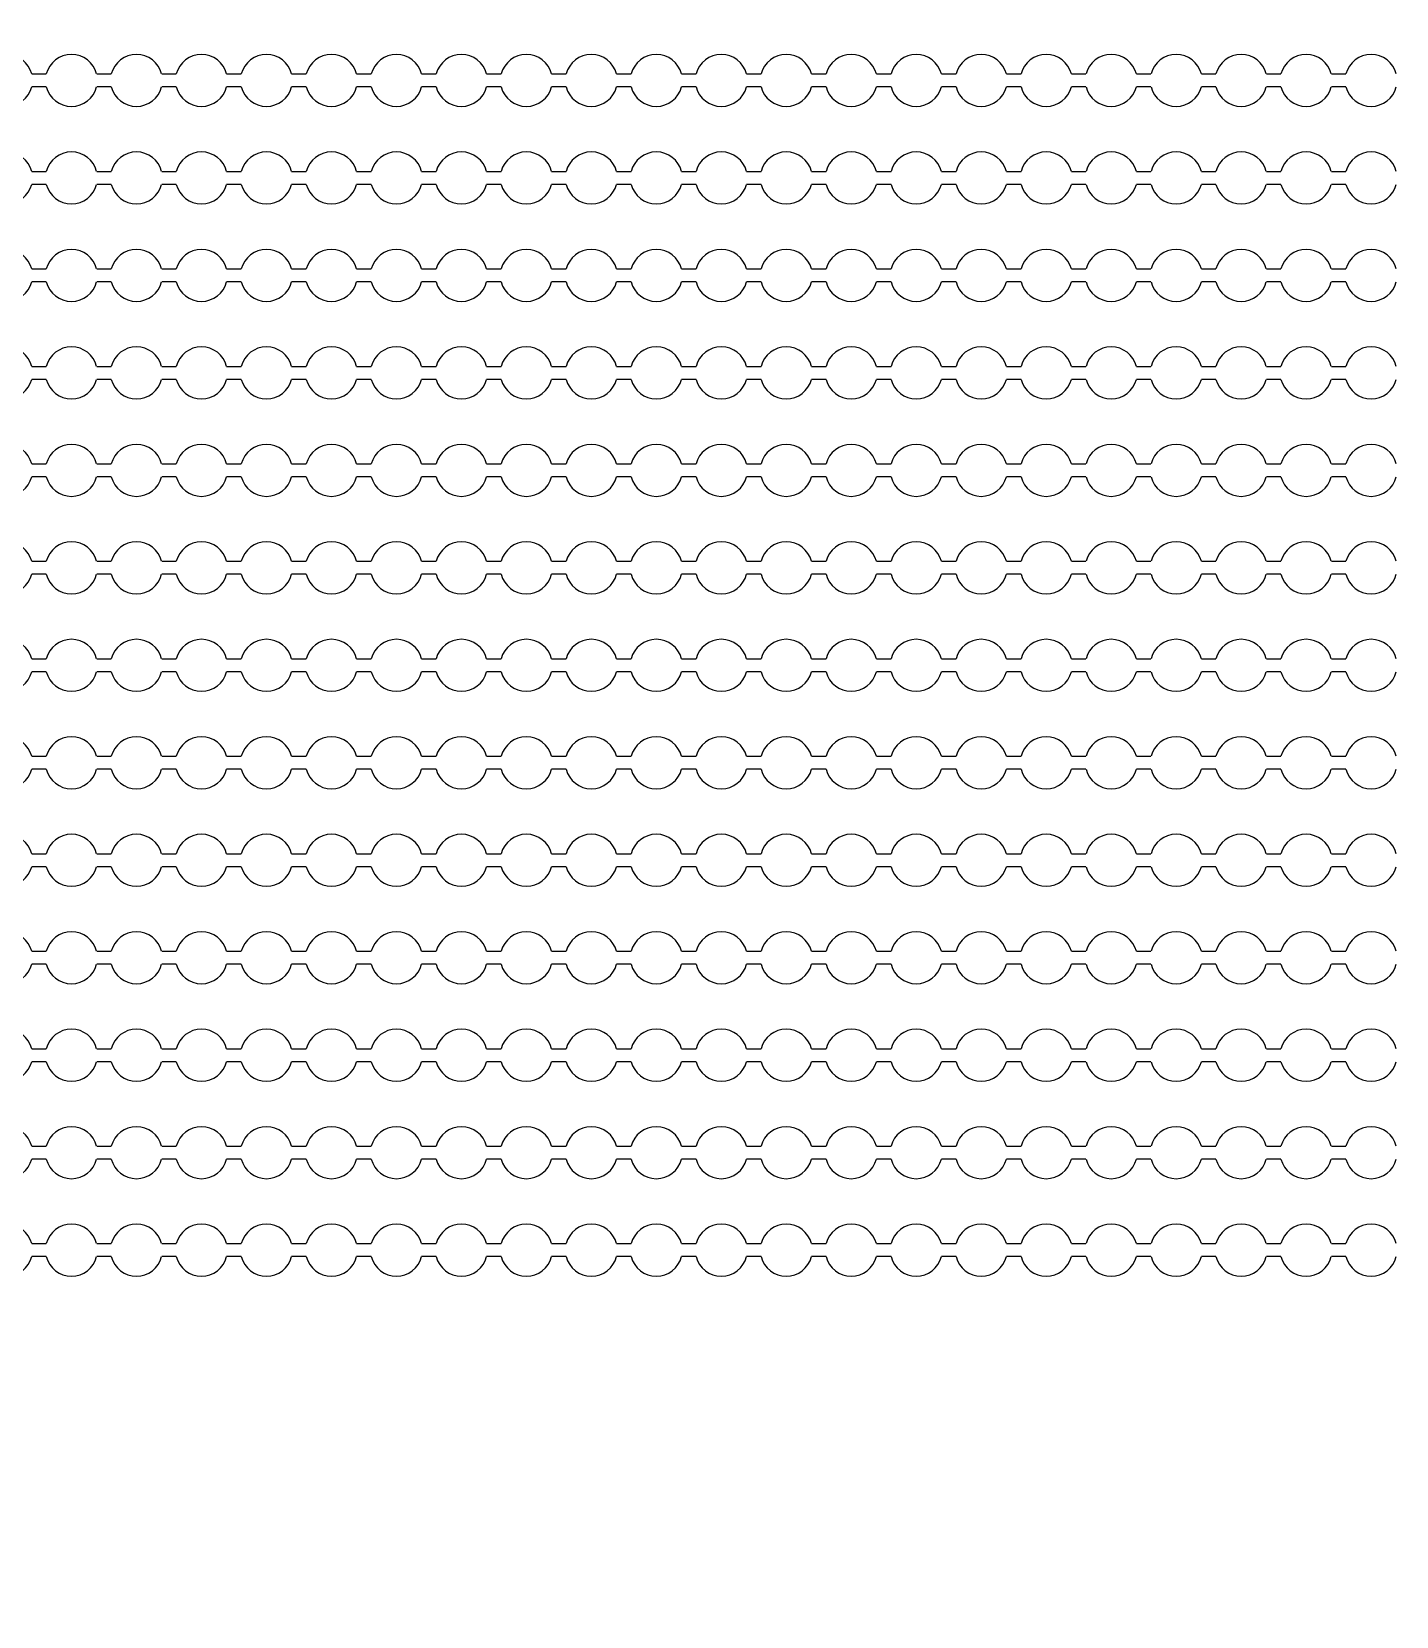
# Model space of a CAD drawing. Extents: x 4056 to 105656, y 4120 to 105720.
# Drawn here: x 60891 to 61941, y 69642 to 70862 of the extents above; entities that cross this region are included whole.
import ezdxf

# ---------------------------------------------------------------- set-up
doc = ezdxf.new("R2010")
doc.units = 13
doc.header["$MEASUREMENT"] = 0
doc.layers.add('Main Layer', color=7, linetype='Continuous', lineweight=0)

msp = doc.modelspace()

# ---------------------------------------------------------------- linework, layer by layer
for p, q in [((60890.9, 70829.2), (60902.1, 70829.2)), ((60940.9, 70829.2), (60952.1, 70829.2)), ((60990.9, 70829.2), (61002.1, 70829.2)), ((61040.9, 70829.2), (61052.1, 70829.2)), ((61090.9, 70829.2), (61102.1, 70829.2)), ((61140.9, 70829.2), (61152.1, 70829.2)), ((61190.9, 70829.2), (61202.1, 70829.2)), ((61240.9, 70829.2), (61252.1, 70829.2)), ((61290.9, 70829.2), (61302.1, 70829.2)), ((61340.9, 70829.2), (61352.1, 70829.2)), ((61390.9, 70829.2), (61402.1, 70829.2)), ((61440.9, 70829.2), (61452.1, 70829.2)), ((61490.9, 70829.2), (61502.1, 70829.2)), ((61540.9, 70829.2), (61552.1, 70829.2)), ((61590.9, 70829.2), (61602.1, 70829.2)), ((61640.9, 70829.2), (61652.1, 70829.2)), ((61690.9, 70829.2), (61702.1, 70829.2)), ((61740.9, 70829.2), (61752.1, 70829.2)), ((61790.9, 70829.2), (61802.1, 70829.2)), ((61840.9, 70829.2), (61852.1, 70829.2)), ((61890.9, 70829.2), (61902.1, 70829.2)), ((60902.1, 70819.2), (60890.9, 70819.2)), ((60952.1, 70819.2), (60940.9, 70819.2)), ((61002.1, 70819.2), (60990.9, 70819.2)), ((61052.1, 70819.2), (61040.9, 70819.2)), ((61102.1, 70819.2), (61090.9, 70819.2)), ((61152.1, 70819.2), (61140.9, 70819.2)), ((61202.1, 70819.2), (61190.9, 70819.2)), ((61252.1, 70819.2), (61240.9, 70819.2)), ((61302.1, 70819.2), (61290.9, 70819.2)), ((61352.1, 70819.2), (61340.9, 70819.2)), ((61402.1, 70819.2), (61390.9, 70819.2)), ((61452.1, 70819.2), (61440.9, 70819.2)), ((61502.1, 70819.2), (61490.9, 70819.2)), ((61552.1, 70819.2), (61540.9, 70819.2)), ((61602.1, 70819.2), (61590.9, 70819.2)), ((61652.1, 70819.2), (61640.9, 70819.2)), ((61702.1, 70819.2), (61690.9, 70819.2)), ((61752.1, 70819.2), (61740.9, 70819.2)), ((61802.1, 70819.2), (61790.9, 70819.2)), ((61852.1, 70819.2), (61840.9, 70819.2)), ((61902.1, 70819.2), (61890.9, 70819.2)), ((60890.9, 70754.2), (60902.1, 70754.2)), ((60940.9, 70754.2), (60952.1, 70754.2)), ((60990.9, 70754.2), (61002.1, 70754.2)), ((61040.9, 70754.2), (61052.1, 70754.2)), ((61090.9, 70754.2), (61102.1, 70754.2)), ((61140.9, 70754.2), (61152.1, 70754.2)), ((61190.9, 70754.2), (61202.1, 70754.2)), ((61240.9, 70754.2), (61252.1, 70754.2)), ((61290.9, 70754.2), (61302.1, 70754.2)), ((61340.9, 70754.2), (61352.1, 70754.2)), ((61390.9, 70754.2), (61402.1, 70754.2)), ((61440.9, 70754.2), (61452.1, 70754.2)), ((61490.9, 70754.2), (61502.1, 70754.2)), ((61540.9, 70754.2), (61552.1, 70754.2)), ((61590.9, 70754.2), (61602.1, 70754.2)), ((61640.9, 70754.2), (61652.1, 70754.2)), ((61690.9, 70754.2), (61702.1, 70754.2)), ((61740.9, 70754.2), (61752.1, 70754.2)), ((61790.9, 70754.2), (61802.1, 70754.2)), ((61840.9, 70754.2), (61852.1, 70754.2)), ((61890.9, 70754.2), (61902.1, 70754.2)), ((60902.1, 70744.2), (60890.9, 70744.2)), ((60952.1, 70744.2), (60940.9, 70744.2)), ((61002.1, 70744.2), (60990.9, 70744.2)), ((61052.1, 70744.2), (61040.9, 70744.2)), ((61102.1, 70744.2), (61090.9, 70744.2)), ((61152.1, 70744.2), (61140.9, 70744.2)), ((61202.1, 70744.2), (61190.9, 70744.2)), ((61252.1, 70744.2), (61240.9, 70744.2)), ((61302.1, 70744.2), (61290.9, 70744.2)), ((61352.1, 70744.2), (61340.9, 70744.2)), ((61402.1, 70744.2), (61390.9, 70744.2)), ((61452.1, 70744.2), (61440.9, 70744.2)), ((61502.1, 70744.2), (61490.9, 70744.2)), ((61552.1, 70744.2), (61540.9, 70744.2)), ((61602.1, 70744.2), (61590.9, 70744.2)), ((61652.1, 70744.2), (61640.9, 70744.2)), ((61702.1, 70744.2), (61690.9, 70744.2)), ((61752.1, 70744.2), (61740.9, 70744.2)), ((61802.1, 70744.2), (61790.9, 70744.2)), ((61852.1, 70744.2), (61840.9, 70744.2)), ((61902.1, 70744.2), (61890.9, 70744.2)), ((60890.9, 70679.2), (60902.1, 70679.2)), ((60940.9, 70679.2), (60952.1, 70679.2)), ((60990.9, 70679.2), (61002.1, 70679.2)), ((61040.9, 70679.2), (61052.1, 70679.2)), ((61090.9, 70679.2), (61102.1, 70679.2)), ((61140.9, 70679.2), (61152.1, 70679.2)), ((61190.9, 70679.2), (61202.1, 70679.2)), ((61240.9, 70679.2), (61252.1, 70679.2)), ((61290.9, 70679.2), (61302.1, 70679.2)), ((61340.9, 70679.2), (61352.1, 70679.2)), ((61390.9, 70679.2), (61402.1, 70679.2)), ((61440.9, 70679.2), (61452.1, 70679.2)), ((61490.9, 70679.2), (61502.1, 70679.2)), ((61540.9, 70679.2), (61552.1, 70679.2)), ((61590.9, 70679.2), (61602.1, 70679.2)), ((61640.9, 70679.2), (61652.1, 70679.2)), ((61690.9, 70679.2), (61702.1, 70679.2)), ((61740.9, 70679.2), (61752.1, 70679.2)), ((61790.9, 70679.2), (61802.1, 70679.2)), ((61840.9, 70679.2), (61852.1, 70679.2)), ((61890.9, 70679.2), (61902.1, 70679.2)), ((60902.1, 70669.2), (60890.9, 70669.2)), ((60952.1, 70669.2), (60940.9, 70669.2)), ((61002.1, 70669.2), (60990.9, 70669.2)), ((61052.1, 70669.2), (61040.9, 70669.2)), ((61102.1, 70669.2), (61090.9, 70669.2)), ((61152.1, 70669.2), (61140.9, 70669.2)), ((61202.1, 70669.2), (61190.9, 70669.2)), ((61252.1, 70669.2), (61240.9, 70669.2)), ((61302.1, 70669.2), (61290.9, 70669.2)), ((61352.1, 70669.2), (61340.9, 70669.2)), ((61402.1, 70669.2), (61390.9, 70669.2)), ((61452.1, 70669.2), (61440.9, 70669.2)), ((61502.1, 70669.2), (61490.9, 70669.2)), ((61552.1, 70669.2), (61540.9, 70669.2)), ((61602.1, 70669.2), (61590.9, 70669.2)), ((61652.1, 70669.2), (61640.9, 70669.2)), ((61702.1, 70669.2), (61690.9, 70669.2)), ((61752.1, 70669.2), (61740.9, 70669.2)), ((61802.1, 70669.2), (61790.9, 70669.2)), ((61852.1, 70669.2), (61840.9, 70669.2)), ((61902.1, 70669.2), (61890.9, 70669.2)), ((60890.9, 70604.2), (60902.1, 70604.2)), ((60902.1, 70594.2), (60890.9, 70594.2)), ((60940.9, 70604.2), (60952.1, 70604.2)), ((60952.1, 70594.2), (60940.9, 70594.2)), ((60990.9, 70604.2), (61002.1, 70604.2)), ((61002.1, 70594.2), (60990.9, 70594.2)), ((61040.9, 70604.2), (61052.1, 70604.2)), ((61052.1, 70594.2), (61040.9, 70594.2)), ((61090.9, 70604.2), (61102.1, 70604.2)), ((61102.1, 70594.2), (61090.9, 70594.2)), ((61140.9, 70604.2), (61152.1, 70604.2)), ((61152.1, 70594.2), (61140.9, 70594.2)), ((61190.9, 70604.2), (61202.1, 70604.2)), ((61202.1, 70594.2), (61190.9, 70594.2)), ((61240.9, 70604.2), (61252.1, 70604.2)), ((61252.1, 70594.2), (61240.9, 70594.2)), ((61290.9, 70604.2), (61302.1, 70604.2)), ((61302.1, 70594.2), (61290.9, 70594.2)), ((61340.9, 70604.2), (61352.1, 70604.2)), ((61352.1, 70594.2), (61340.9, 70594.2)), ((61390.9, 70604.2), (61402.1, 70604.2)), ((61402.1, 70594.2), (61390.9, 70594.2)), ((61440.9, 70604.2), (61452.1, 70604.2)), ((61452.1, 70594.2), (61440.9, 70594.2)), ((61490.9, 70604.2), (61502.1, 70604.2)), ((61502.1, 70594.2), (61490.9, 70594.2)), ((61540.9, 70604.2), (61552.1, 70604.2)), ((61552.1, 70594.2), (61540.9, 70594.2)), ((61590.9, 70604.2), (61602.1, 70604.2)), ((61602.1, 70594.2), (61590.9, 70594.2)), ((61640.9, 70604.2), (61652.1, 70604.2)), ((61652.1, 70594.2), (61640.9, 70594.2)), ((61690.9, 70604.2), (61702.1, 70604.2)), ((61702.1, 70594.2), (61690.9, 70594.2)), ((61740.9, 70604.2), (61752.1, 70604.2)), ((61752.1, 70594.2), (61740.9, 70594.2)), ((61790.9, 70604.2), (61802.1, 70604.2)), ((61802.1, 70594.2), (61790.9, 70594.2)), ((61840.9, 70604.2), (61852.1, 70604.2)), ((61852.1, 70594.2), (61840.9, 70594.2)), ((61890.9, 70604.2), (61902.1, 70604.2)), ((61902.1, 70594.2), (61890.9, 70594.2)), ((60890.9, 70529.2), (60902.1, 70529.2)), ((60940.9, 70529.2), (60952.1, 70529.2)), ((60990.9, 70529.2), (61002.1, 70529.2)), ((61040.9, 70529.2), (61052.1, 70529.2)), ((61090.9, 70529.2), (61102.1, 70529.2)), ((61140.9, 70529.2), (61152.1, 70529.2)), ((61190.9, 70529.2), (61202.1, 70529.2)), ((61240.9, 70529.2), (61252.1, 70529.2)), ((61290.9, 70529.2), (61302.1, 70529.2)), ((61340.9, 70529.2), (61352.1, 70529.2)), ((61390.9, 70529.2), (61402.1, 70529.2)), ((61440.9, 70529.2), (61452.1, 70529.2)), ((61490.9, 70529.2), (61502.1, 70529.2)), ((61540.9, 70529.2), (61552.1, 70529.2)), ((61590.9, 70529.2), (61602.1, 70529.2)), ((61640.9, 70529.2), (61652.1, 70529.2)), ((61690.9, 70529.2), (61702.1, 70529.2)), ((61740.9, 70529.2), (61752.1, 70529.2)), ((61790.9, 70529.2), (61802.1, 70529.2)), ((61840.9, 70529.2), (61852.1, 70529.2)), ((61890.9, 70529.2), (61902.1, 70529.2)), ((60902.1, 70519.2), (60890.9, 70519.2)), ((60952.1, 70519.2), (60940.9, 70519.2)), ((61002.1, 70519.2), (60990.9, 70519.2)), ((61052.1, 70519.2), (61040.9, 70519.2)), ((61102.1, 70519.2), (61090.9, 70519.2)), ((61152.1, 70519.2), (61140.9, 70519.2)), ((61202.1, 70519.2), (61190.9, 70519.2)), ((61252.1, 70519.2), (61240.9, 70519.2)), ((61302.1, 70519.2), (61290.9, 70519.2)), ((61352.1, 70519.2), (61340.9, 70519.2)), ((61402.1, 70519.2), (61390.9, 70519.2)), ((61452.1, 70519.2), (61440.9, 70519.2)), ((61502.1, 70519.2), (61490.9, 70519.2)), ((61552.1, 70519.2), (61540.9, 70519.2)), ((61602.1, 70519.2), (61590.9, 70519.2)), ((61652.1, 70519.2), (61640.9, 70519.2)), ((61702.1, 70519.2), (61690.9, 70519.2)), ((61752.1, 70519.2), (61740.9, 70519.2)), ((61802.1, 70519.2), (61790.9, 70519.2)), ((61852.1, 70519.2), (61840.9, 70519.2)), ((61902.1, 70519.2), (61890.9, 70519.2)), ((60890.9, 70454.2), (60902.1, 70454.2)), ((60940.9, 70454.2), (60952.1, 70454.2)), ((60990.9, 70454.2), (61002.1, 70454.2)), ((61040.9, 70454.2), (61052.1, 70454.2)), ((61090.9, 70454.2), (61102.1, 70454.2)), ((61140.9, 70454.2), (61152.1, 70454.2)), ((61190.9, 70454.2), (61202.1, 70454.2)), ((61240.9, 70454.2), (61252.1, 70454.2)), ((61290.9, 70454.2), (61302.1, 70454.2)), ((61340.9, 70454.2), (61352.1, 70454.2)), ((61390.9, 70454.2), (61402.1, 70454.2)), ((61440.9, 70454.2), (61452.1, 70454.2)), ((61490.9, 70454.2), (61502.1, 70454.2)), ((61540.9, 70454.2), (61552.1, 70454.2)), ((61590.9, 70454.2), (61602.1, 70454.2)), ((61640.9, 70454.2), (61652.1, 70454.2)), ((61690.9, 70454.2), (61702.1, 70454.2)), ((61740.9, 70454.2), (61752.1, 70454.2)), ((61790.9, 70454.2), (61802.1, 70454.2)), ((61840.9, 70454.2), (61852.1, 70454.2)), ((61890.9, 70454.2), (61902.1, 70454.2)), ((60902.1, 70444.2), (60890.9, 70444.2)), ((60952.1, 70444.2), (60940.9, 70444.2)), ((61002.1, 70444.2), (60990.9, 70444.2)), ((61052.1, 70444.2), (61040.9, 70444.2)), ((61102.1, 70444.2), (61090.9, 70444.2)), ((61152.1, 70444.2), (61140.9, 70444.2)), ((61202.1, 70444.2), (61190.9, 70444.2)), ((61252.1, 70444.2), (61240.9, 70444.2)), ((61302.1, 70444.2), (61290.9, 70444.2)), ((61352.1, 70444.2), (61340.9, 70444.2)), ((61402.1, 70444.2), (61390.9, 70444.2)), ((61452.1, 70444.2), (61440.9, 70444.2)), ((61502.1, 70444.2), (61490.9, 70444.2)), ((61552.1, 70444.2), (61540.9, 70444.2)), ((61602.1, 70444.2), (61590.9, 70444.2)), ((61652.1, 70444.2), (61640.9, 70444.2)), ((61702.1, 70444.2), (61690.9, 70444.2)), ((61752.1, 70444.2), (61740.9, 70444.2)), ((61802.1, 70444.2), (61790.9, 70444.2)), ((61852.1, 70444.2), (61840.9, 70444.2)), ((61902.1, 70444.2), (61890.9, 70444.2)), ((60890.9, 70379.2), (60902.1, 70379.2)), ((60940.9, 70379.2), (60952.1, 70379.2)), ((60990.9, 70379.2), (61002.1, 70379.2)), ((61040.9, 70379.2), (61052.1, 70379.2)), ((61090.9, 70379.2), (61102.1, 70379.2)), ((61140.9, 70379.2), (61152.1, 70379.2)), ((61190.9, 70379.2), (61202.1, 70379.2)), ((61240.9, 70379.2), (61252.1, 70379.2)), ((61290.9, 70379.2), (61302.1, 70379.2)), ((61340.9, 70379.2), (61352.1, 70379.2)), ((61390.9, 70379.2), (61402.1, 70379.2)), ((61440.9, 70379.2), (61452.1, 70379.2)), ((61490.9, 70379.2), (61502.1, 70379.2)), ((61540.9, 70379.2), (61552.1, 70379.2)), ((61590.9, 70379.2), (61602.1, 70379.2)), ((61640.9, 70379.2), (61652.1, 70379.2)), ((61690.9, 70379.2), (61702.1, 70379.2)), ((61740.9, 70379.2), (61752.1, 70379.2)), ((61790.9, 70379.2), (61802.1, 70379.2)), ((61840.9, 70379.2), (61852.1, 70379.2)), ((61890.9, 70379.2), (61902.1, 70379.2)), ((60902.1, 70369.2), (60890.9, 70369.2)), ((60952.1, 70369.2), (60940.9, 70369.2)), ((61002.1, 70369.2), (60990.9, 70369.2)), ((61052.1, 70369.2), (61040.9, 70369.2)), ((61102.1, 70369.2), (61090.9, 70369.2)), ((61152.1, 70369.2), (61140.9, 70369.2)), ((61202.1, 70369.2), (61190.9, 70369.2)), ((61252.1, 70369.2), (61240.9, 70369.2)), ((61302.1, 70369.2), (61290.9, 70369.2)), ((61352.1, 70369.2), (61340.9, 70369.2)), ((61402.1, 70369.2), (61390.9, 70369.2)), ((61452.1, 70369.2), (61440.9, 70369.2)), ((61502.1, 70369.2), (61490.9, 70369.2)), ((61552.1, 70369.2), (61540.9, 70369.2)), ((61602.1, 70369.2), (61590.9, 70369.2)), ((61652.1, 70369.2), (61640.9, 70369.2)), ((61702.1, 70369.2), (61690.9, 70369.2)), ((61752.1, 70369.2), (61740.9, 70369.2)), ((61802.1, 70369.2), (61790.9, 70369.2)), ((61852.1, 70369.2), (61840.9, 70369.2)), ((61902.1, 70369.2), (61890.9, 70369.2)), ((60890.9, 70304.2), (60902.1, 70304.2)), ((60940.9, 70304.2), (60952.1, 70304.2)), ((60990.9, 70304.2), (61002.1, 70304.2)), ((61040.9, 70304.2), (61052.1, 70304.2)), ((61090.9, 70304.2), (61102.1, 70304.2)), ((61140.9, 70304.2), (61152.1, 70304.2)), ((61190.9, 70304.2), (61202.1, 70304.2)), ((61240.9, 70304.2), (61252.1, 70304.2)), ((61290.9, 70304.2), (61302.1, 70304.2)), ((61340.9, 70304.2), (61352.1, 70304.2)), ((61390.9, 70304.2), (61402.1, 70304.2)), ((61440.9, 70304.2), (61452.1, 70304.2)), ((61490.9, 70304.2), (61502.1, 70304.2)), ((61540.9, 70304.2), (61552.1, 70304.2)), ((61590.9, 70304.2), (61602.1, 70304.2)), ((61640.9, 70304.2), (61652.1, 70304.2)), ((61690.9, 70304.2), (61702.1, 70304.2)), ((61740.9, 70304.2), (61752.1, 70304.2)), ((61790.9, 70304.2), (61802.1, 70304.2)), ((61840.9, 70304.2), (61852.1, 70304.2)), ((61890.9, 70304.2), (61902.1, 70304.2)), ((60902.1, 70294.2), (60890.9, 70294.2)), ((60952.1, 70294.2), (60940.9, 70294.2)), ((61002.1, 70294.2), (60990.9, 70294.2)), ((61052.1, 70294.2), (61040.9, 70294.2)), ((61102.1, 70294.2), (61090.9, 70294.2)), ((61152.1, 70294.2), (61140.9, 70294.2)), ((61202.1, 70294.2), (61190.9, 70294.2)), ((61252.1, 70294.2), (61240.9, 70294.2)), ((61302.1, 70294.2), (61290.9, 70294.2)), ((61352.1, 70294.2), (61340.9, 70294.2)), ((61402.1, 70294.2), (61390.9, 70294.2)), ((61452.1, 70294.2), (61440.9, 70294.2)), ((61502.1, 70294.2), (61490.9, 70294.2)), ((61552.1, 70294.2), (61540.9, 70294.2)), ((61602.1, 70294.2), (61590.9, 70294.2)), ((61652.1, 70294.2), (61640.9, 70294.2)), ((61702.1, 70294.2), (61690.9, 70294.2)), ((61752.1, 70294.2), (61740.9, 70294.2)), ((61802.1, 70294.2), (61790.9, 70294.2)), ((61852.1, 70294.2), (61840.9, 70294.2)), ((61902.1, 70294.2), (61890.9, 70294.2)), ((60890.9, 70229.2), (60902.1, 70229.2)), ((60940.9, 70229.2), (60952.1, 70229.2)), ((60990.9, 70229.2), (61002.1, 70229.2)), ((61040.9, 70229.2), (61052.1, 70229.2)), ((61090.9, 70229.2), (61102.1, 70229.2)), ((61140.9, 70229.2), (61152.1, 70229.2)), ((61190.9, 70229.2), (61202.1, 70229.2)), ((61240.9, 70229.2), (61252.1, 70229.2)), ((61290.9, 70229.2), (61302.1, 70229.2)), ((61340.9, 70229.2), (61352.1, 70229.2)), ((61390.9, 70229.2), (61402.1, 70229.2)), ((61440.9, 70229.2), (61452.1, 70229.2)), ((61490.9, 70229.2), (61502.1, 70229.2)), ((61540.9, 70229.2), (61552.1, 70229.2)), ((61590.9, 70229.2), (61602.1, 70229.2)), ((61640.9, 70229.2), (61652.1, 70229.2)), ((61690.9, 70229.2), (61702.1, 70229.2)), ((61740.9, 70229.2), (61752.1, 70229.2)), ((61790.9, 70229.2), (61802.1, 70229.2)), ((61840.9, 70229.2), (61852.1, 70229.2)), ((61890.9, 70229.2), (61902.1, 70229.2)), ((60902.1, 70219.2), (60890.9, 70219.2)), ((60952.1, 70219.2), (60940.9, 70219.2)), ((61002.1, 70219.2), (60990.9, 70219.2)), ((61052.1, 70219.2), (61040.9, 70219.2)), ((61102.1, 70219.2), (61090.9, 70219.2)), ((61152.1, 70219.2), (61140.9, 70219.2)), ((61202.1, 70219.2), (61190.9, 70219.2)), ((61252.1, 70219.2), (61240.9, 70219.2)), ((61302.1, 70219.2), (61290.9, 70219.2)), ((61352.1, 70219.2), (61340.9, 70219.2)), ((61402.1, 70219.2), (61390.9, 70219.2)), ((61452.1, 70219.2), (61440.9, 70219.2)), ((61502.1, 70219.2), (61490.9, 70219.2)), ((61552.1, 70219.2), (61540.9, 70219.2)), ((61602.1, 70219.2), (61590.9, 70219.2)), ((61652.1, 70219.2), (61640.9, 70219.2)), ((61702.1, 70219.2), (61690.9, 70219.2)), ((61752.1, 70219.2), (61740.9, 70219.2)), ((61802.1, 70219.2), (61790.9, 70219.2)), ((61852.1, 70219.2), (61840.9, 70219.2)), ((61902.1, 70219.2), (61890.9, 70219.2)), ((60890.9, 70154.2), (60902.1, 70154.2)), ((60902.1, 70144.2), (60890.9, 70144.2)), ((60940.9, 70154.2), (60952.1, 70154.2)), ((60952.1, 70144.2), (60940.9, 70144.2)), ((60990.9, 70154.2), (61002.1, 70154.2)), ((61002.1, 70144.2), (60990.9, 70144.2)), ((61040.9, 70154.2), (61052.1, 70154.2)), ((61052.1, 70144.2), (61040.9, 70144.2)), ((61090.9, 70154.2), (61102.1, 70154.2)), ((61102.1, 70144.2), (61090.9, 70144.2)), ((61140.9, 70154.2), (61152.1, 70154.2)), ((61152.1, 70144.2), (61140.9, 70144.2)), ((61190.9, 70154.2), (61202.1, 70154.2)), ((61202.1, 70144.2), (61190.9, 70144.2)), ((61240.9, 70154.2), (61252.1, 70154.2)), ((61252.1, 70144.2), (61240.9, 70144.2)), ((61290.9, 70154.2), (61302.1, 70154.2)), ((61302.1, 70144.2), (61290.9, 70144.2)), ((61340.9, 70154.2), (61352.1, 70154.2)), ((61352.1, 70144.2), (61340.9, 70144.2)), ((61390.9, 70154.2), (61402.1, 70154.2)), ((61402.1, 70144.2), (61390.9, 70144.2)), ((61440.9, 70154.2), (61452.1, 70154.2)), ((61452.1, 70144.2), (61440.9, 70144.2)), ((61490.9, 70154.2), (61502.1, 70154.2)), ((61502.1, 70144.2), (61490.9, 70144.2)), ((61540.9, 70154.2), (61552.1, 70154.2)), ((61552.1, 70144.2), (61540.9, 70144.2)), ((61590.9, 70154.2), (61602.1, 70154.2)), ((61602.1, 70144.2), (61590.9, 70144.2)), ((61640.9, 70154.2), (61652.1, 70154.2)), ((61652.1, 70144.2), (61640.9, 70144.2)), ((61690.9, 70154.2), (61702.1, 70154.2)), ((61702.1, 70144.2), (61690.9, 70144.2)), ((61740.9, 70154.2), (61752.1, 70154.2)), ((61752.1, 70144.2), (61740.9, 70144.2)), ((61790.9, 70154.2), (61802.1, 70154.2)), ((61802.1, 70144.2), (61790.9, 70144.2)), ((61840.9, 70154.2), (61852.1, 70154.2)), ((61852.1, 70144.2), (61840.9, 70144.2)), ((61890.9, 70154.2), (61902.1, 70154.2)), ((61902.1, 70144.2), (61890.9, 70144.2)), ((60890.9, 70079.2), (60902.1, 70079.2)), ((60902.1, 70069.2), (60890.9, 70069.2)), ((60940.9, 70079.2), (60952.1, 70079.2)), ((60952.1, 70069.2), (60940.9, 70069.2)), ((60990.9, 70079.2), (61002.1, 70079.2)), ((61002.1, 70069.2), (60990.9, 70069.2)), ((61040.9, 70079.2), (61052.1, 70079.2)), ((61052.1, 70069.2), (61040.9, 70069.2)), ((61090.9, 70079.2), (61102.1, 70079.2)), ((61102.1, 70069.2), (61090.9, 70069.2)), ((61140.9, 70079.2), (61152.1, 70079.2)), ((61152.1, 70069.2), (61140.9, 70069.2)), ((61190.9, 70079.2), (61202.1, 70079.2)), ((61202.1, 70069.2), (61190.9, 70069.2)), ((61240.9, 70079.2), (61252.1, 70079.2)), ((61252.1, 70069.2), (61240.9, 70069.2)), ((61290.9, 70079.2), (61302.1, 70079.2)), ((61302.1, 70069.2), (61290.9, 70069.2)), ((61340.9, 70079.2), (61352.1, 70079.2)), ((61352.1, 70069.2), (61340.9, 70069.2)), ((61390.9, 70079.2), (61402.1, 70079.2)), ((61402.1, 70069.2), (61390.9, 70069.2)), ((61440.9, 70079.2), (61452.1, 70079.2)), ((61452.1, 70069.2), (61440.9, 70069.2)), ((61490.9, 70079.2), (61502.1, 70079.2)), ((61502.1, 70069.2), (61490.9, 70069.2)), ((61540.9, 70079.2), (61552.1, 70079.2)), ((61552.1, 70069.2), (61540.9, 70069.2)), ((61590.9, 70079.2), (61602.1, 70079.2)), ((61602.1, 70069.2), (61590.9, 70069.2)), ((61640.9, 70079.2), (61652.1, 70079.2)), ((61652.1, 70069.2), (61640.9, 70069.2)), ((61690.9, 70079.2), (61702.1, 70079.2)), ((61702.1, 70069.2), (61690.9, 70069.2)), ((61740.9, 70079.2), (61752.1, 70079.2)), ((61752.1, 70069.2), (61740.9, 70069.2)), ((61790.9, 70079.2), (61802.1, 70079.2)), ((61802.1, 70069.2), (61790.9, 70069.2)), ((61840.9, 70079.2), (61852.1, 70079.2)), ((61852.1, 70069.2), (61840.9, 70069.2)), ((61890.9, 70079.2), (61902.1, 70079.2)), ((61902.1, 70069.2), (61890.9, 70069.2)), ((60890.9, 70004.2), (60902.1, 70004.2)), ((60940.9, 70004.2), (60952.1, 70004.2)), ((60990.9, 70004.2), (61002.1, 70004.2)), ((61040.9, 70004.2), (61052.1, 70004.2)), ((61090.9, 70004.2), (61102.1, 70004.2)), ((61140.9, 70004.2), (61152.1, 70004.2)), ((61190.9, 70004.2), (61202.1, 70004.2)), ((61240.9, 70004.2), (61252.1, 70004.2)), ((61290.9, 70004.2), (61302.1, 70004.2)), ((61340.9, 70004.2), (61352.1, 70004.2)), ((61390.9, 70004.2), (61402.1, 70004.2)), ((61440.9, 70004.2), (61452.1, 70004.2)), ((61490.9, 70004.2), (61502.1, 70004.2)), ((61540.9, 70004.2), (61552.1, 70004.2)), ((61590.9, 70004.2), (61602.1, 70004.2)), ((61640.9, 70004.2), (61652.1, 70004.2)), ((61690.9, 70004.2), (61702.1, 70004.2)), ((61740.9, 70004.2), (61752.1, 70004.2)), ((61790.9, 70004.2), (61802.1, 70004.2)), ((61840.9, 70004.2), (61852.1, 70004.2)), ((61890.9, 70004.2), (61902.1, 70004.2)), ((60902.1, 69994.2), (60890.9, 69994.2)), ((60952.1, 69994.2), (60940.9, 69994.2)), ((61002.1, 69994.2), (60990.9, 69994.2)), ((61052.1, 69994.2), (61040.9, 69994.2)), ((61102.1, 69994.2), (61090.9, 69994.2)), ((61152.1, 69994.2), (61140.9, 69994.2)), ((61202.1, 69994.2), (61190.9, 69994.2)), ((61252.1, 69994.2), (61240.9, 69994.2)), ((61302.1, 69994.2), (61290.9, 69994.2)), ((61352.1, 69994.2), (61340.9, 69994.2)), ((61402.1, 69994.2), (61390.9, 69994.2)), ((61452.1, 69994.2), (61440.9, 69994.2)), ((61502.1, 69994.2), (61490.9, 69994.2)), ((61552.1, 69994.2), (61540.9, 69994.2)), ((61602.1, 69994.2), (61590.9, 69994.2)), ((61652.1, 69994.2), (61640.9, 69994.2)), ((61702.1, 69994.2), (61690.9, 69994.2)), ((61752.1, 69994.2), (61740.9, 69994.2)), ((61802.1, 69994.2), (61790.9, 69994.2)), ((61852.1, 69994.2), (61840.9, 69994.2)), ((61902.1, 69994.2), (61890.9, 69994.2)), ((60890.9, 69929.2), (60902.1, 69929.2)), ((60940.9, 69929.2), (60952.1, 69929.2)), ((60990.9, 69929.2), (61002.1, 69929.2)), ((61040.9, 69929.2), (61052.1, 69929.2)), ((61090.9, 69929.2), (61102.1, 69929.2)), ((61140.9, 69929.2), (61152.1, 69929.2)), ((61190.9, 69929.2), (61202.1, 69929.2)), ((61240.9, 69929.2), (61252.1, 69929.2)), ((61290.9, 69929.2), (61302.1, 69929.2)), ((61340.9, 69929.2), (61352.1, 69929.2)), ((61390.9, 69929.2), (61402.1, 69929.2)), ((61440.9, 69929.2), (61452.1, 69929.2)), ((61490.9, 69929.2), (61502.1, 69929.2)), ((61540.9, 69929.2), (61552.1, 69929.2)), ((61590.9, 69929.2), (61602.1, 69929.2)), ((61640.9, 69929.2), (61652.1, 69929.2)), ((61690.9, 69929.2), (61702.1, 69929.2)), ((61740.9, 69929.2), (61752.1, 69929.2)), ((61790.9, 69929.2), (61802.1, 69929.2)), ((61840.9, 69929.2), (61852.1, 69929.2)), ((61890.9, 69929.2), (61902.1, 69929.2)), ((60902.1, 69919.2), (60890.9, 69919.2)), ((60952.1, 69919.2), (60940.9, 69919.2)), ((61002.1, 69919.2), (60990.9, 69919.2)), ((61052.1, 69919.2), (61040.9, 69919.2)), ((61102.1, 69919.2), (61090.9, 69919.2)), ((61152.1, 69919.2), (61140.9, 69919.2)), ((61202.1, 69919.2), (61190.9, 69919.2)), ((61252.1, 69919.2), (61240.9, 69919.2)), ((61302.1, 69919.2), (61290.9, 69919.2)), ((61352.1, 69919.2), (61340.9, 69919.2)), ((61402.1, 69919.2), (61390.9, 69919.2)), ((61452.1, 69919.2), (61440.9, 69919.2)), ((61502.1, 69919.2), (61490.9, 69919.2)), ((61552.1, 69919.2), (61540.9, 69919.2)), ((61602.1, 69919.2), (61590.9, 69919.2)), ((61652.1, 69919.2), (61640.9, 69919.2)), ((61702.1, 69919.2), (61690.9, 69919.2)), ((61752.1, 69919.2), (61740.9, 69919.2)), ((61802.1, 69919.2), (61790.9, 69919.2)), ((61852.1, 69919.2), (61840.9, 69919.2)), ((61902.1, 69919.2), (61890.9, 69919.2))]:
    msp.add_line(p, q)
at = {"lineweight": 0}
msp.add_circle((61011.6, 73976.1), 11000, dxfattribs=at)
for centre, start, end in [((60871.5, 70824.2), 14.4775, 165.5225), ((60921.5, 70824.2), 14.4775, 165.5225), ((60971.5, 70824.2), 14.4775, 165.5225), ((61021.5, 70824.2), 14.4775, 165.5225), ((61071.5, 70824.2), 14.4775, 165.5225), ((61121.5, 70824.2), 14.4775, 165.5225), ((61171.5, 70824.2), 14.4775, 165.5225), ((61221.5, 70824.2), 14.4775, 165.5225), ((61271.5, 70824.2), 14.4775, 165.5225), ((61321.5, 70824.2), 14.4775, 165.5225), ((61371.5, 70824.2), 14.4775, 165.5225), ((61421.5, 70824.2), 14.4775, 165.5225), ((61471.5, 70824.2), 14.4775, 165.5225), ((61521.5, 70824.2), 14.4775, 165.5225), ((61571.5, 70824.2), 14.4775, 165.5225), ((61621.5, 70824.2), 14.4775, 165.5225), ((61671.5, 70824.2), 14.4775, 165.5225), ((61721.5, 70824.2), 14.4775, 165.5225), ((61771.5, 70824.2), 14.4775, 165.5225), ((61821.5, 70824.2), 14.4775, 165.5225), ((61871.5, 70824.2), 14.4775, 165.5225), ((61921.5, 70824.2), 14.4775, 165.5225), ((60871.5, 70824.2), 194.4775, 345.5225), ((60921.5, 70824.2), 194.4775, 345.5225), ((60971.5, 70824.2), 194.4775, 345.5225), ((61021.5, 70824.2), 194.4775, 345.5225), ((61071.5, 70824.2), 194.4775, 345.5225), ((61121.5, 70824.2), 194.4775, 345.5225), ((61171.5, 70824.2), 194.4775, 345.5225), ((61221.5, 70824.2), 194.4775, 345.5225), ((61271.5, 70824.2), 194.4775, 345.5225), ((61321.5, 70824.2), 194.4775, 345.5225), ((61371.5, 70824.2), 194.4775, 345.5225), ((61421.5, 70824.2), 194.4775, 345.5225), ((61471.5, 70824.2), 194.4775, 345.5225), ((61521.5, 70824.2), 194.4775, 345.5225), ((61571.5, 70824.2), 194.4775, 345.5225), ((61621.5, 70824.2), 194.4775, 345.5225), ((61671.5, 70824.2), 194.4775, 345.5225), ((61721.5, 70824.2), 194.4775, 345.5225), ((61771.5, 70824.2), 194.4775, 345.5225), ((61821.5, 70824.2), 194.4775, 345.5225), ((61871.5, 70824.2), 194.4775, 345.5225), ((61921.5, 70824.2), 194.4775, 345.5225), ((60871.5, 70749.2), 14.4775, 165.5225), ((60921.5, 70749.2), 14.4775, 165.5225), ((60971.5, 70749.2), 14.4775, 165.5225), ((61021.5, 70749.2), 14.4775, 165.5225), ((61071.5, 70749.2), 14.4775, 165.5225), ((61121.5, 70749.2), 14.4775, 165.5225), ((61171.5, 70749.2), 14.4775, 165.5225), ((61221.5, 70749.2), 14.4775, 165.5225), ((61271.5, 70749.2), 14.4775, 165.5225), ((61321.5, 70749.2), 14.4775, 165.5225), ((61371.5, 70749.2), 14.4775, 165.5225), ((61421.5, 70749.2), 14.4775, 165.5225), ((61471.5, 70749.2), 14.4775, 165.5225), ((61521.5, 70749.2), 14.4775, 165.5225), ((61571.5, 70749.2), 14.4775, 165.5225), ((61621.5, 70749.2), 14.4775, 165.5225), ((61671.5, 70749.2), 14.4775, 165.5225), ((61721.5, 70749.2), 14.4775, 165.5225), ((61771.5, 70749.2), 14.4775, 165.5225), ((61821.5, 70749.2), 14.4775, 165.5225), ((61871.5, 70749.2), 14.4775, 165.5225), ((61921.5, 70749.2), 14.4775, 165.5225), ((60871.5, 70749.2), 194.4775, 345.5225), ((60921.5, 70749.2), 194.4775, 345.5225), ((60971.5, 70749.2), 194.4775, 345.5225), ((61021.5, 70749.2), 194.4775, 345.5225), ((61071.5, 70749.2), 194.4775, 345.5225), ((61121.5, 70749.2), 194.4775, 345.5225), ((61171.5, 70749.2), 194.4775, 345.5225), ((61221.5, 70749.2), 194.4775, 345.5225), ((61271.5, 70749.2), 194.4775, 345.5225), ((61321.5, 70749.2), 194.4775, 345.5225), ((61371.5, 70749.2), 194.4775, 345.5225), ((61421.5, 70749.2), 194.4775, 345.5225), ((61471.5, 70749.2), 194.4775, 345.5225), ((61521.5, 70749.2), 194.4775, 345.5225), ((61571.5, 70749.2), 194.4775, 345.5225), ((61621.5, 70749.2), 194.4775, 345.5225), ((61671.5, 70749.2), 194.4775, 345.5225), ((61721.5, 70749.2), 194.4775, 345.5225), ((61771.5, 70749.2), 194.4775, 345.5225), ((61821.5, 70749.2), 194.4775, 345.5225), ((61871.5, 70749.2), 194.4775, 345.5225), ((61921.5, 70749.2), 194.4775, 345.5225), ((60871.5, 70674.2), 14.4775, 165.5225), ((60921.5, 70674.2), 14.4775, 165.5225), ((60971.5, 70674.2), 14.4775, 165.5225), ((61021.5, 70674.2), 14.4775, 165.5225), ((61071.5, 70674.2), 14.4775, 165.5225), ((61121.5, 70674.2), 14.4775, 165.5225), ((61171.5, 70674.2), 14.4775, 165.5225), ((61221.5, 70674.2), 14.4775, 165.5225), ((61271.5, 70674.2), 14.4775, 165.5225), ((61321.5, 70674.2), 14.4775, 165.5225), ((61371.5, 70674.2), 14.4775, 165.5225), ((61421.5, 70674.2), 14.4775, 165.5225), ((61471.5, 70674.2), 14.4775, 165.5225), ((61521.5, 70674.2), 14.4775, 165.5225), ((61571.5, 70674.2), 14.4775, 165.5225), ((61621.5, 70674.2), 14.4775, 165.5225), ((61671.5, 70674.2), 14.4775, 165.5225), ((61721.5, 70674.2), 14.4775, 165.5225), ((61771.5, 70674.2), 14.4775, 165.5225), ((61821.5, 70674.2), 14.4775, 165.5225), ((61871.5, 70674.2), 14.4775, 165.5225), ((61921.5, 70674.2), 14.4775, 165.5225), ((60871.5, 70674.2), 194.4775, 345.5225), ((60921.5, 70674.2), 194.4775, 345.5225), ((60971.5, 70674.2), 194.4775, 345.5225), ((61021.5, 70674.2), 194.4775, 345.5225), ((61071.5, 70674.2), 194.4775, 345.5225), ((61121.5, 70674.2), 194.4775, 345.5225), ((61171.5, 70674.2), 194.4775, 345.5225), ((61221.5, 70674.2), 194.4775, 345.5225), ((61271.5, 70674.2), 194.4775, 345.5225), ((61321.5, 70674.2), 194.4775, 345.5225), ((61371.5, 70674.2), 194.4775, 345.5225), ((61421.5, 70674.2), 194.4775, 345.5225), ((61471.5, 70674.2), 194.4775, 345.5225), ((61521.5, 70674.2), 194.4775, 345.5225), ((61571.5, 70674.2), 194.4775, 345.5225), ((61621.5, 70674.2), 194.4775, 345.5225), ((61671.5, 70674.2), 194.4775, 345.5225), ((61721.5, 70674.2), 194.4775, 345.5225), ((61771.5, 70674.2), 194.4775, 345.5225), ((61821.5, 70674.2), 194.4775, 345.5225), ((61871.5, 70674.2), 194.4775, 345.5225), ((61921.5, 70674.2), 194.4775, 345.5225), ((60871.5, 70599.2), 14.4775, 165.5225), ((60921.5, 70599.2), 14.4775, 165.5225), ((60971.5, 70599.2), 14.4775, 165.5225), ((61021.5, 70599.2), 14.4775, 165.5225), ((61071.5, 70599.2), 14.4775, 165.5225), ((61121.5, 70599.2), 14.4775, 165.5225), ((61171.5, 70599.2), 14.4775, 165.5225), ((61221.5, 70599.2), 14.4775, 165.5225), ((61271.5, 70599.2), 14.4775, 165.5225), ((61321.5, 70599.2), 14.4775, 165.5225), ((61371.5, 70599.2), 14.4775, 165.5225), ((61421.5, 70599.2), 14.4775, 165.5225), ((61471.5, 70599.2), 14.4775, 165.5225), ((61521.5, 70599.2), 14.4775, 165.5225), ((61571.5, 70599.2), 14.4775, 165.5225), ((61621.5, 70599.2), 14.4775, 165.5225), ((61671.5, 70599.2), 14.4775, 165.5225), ((61721.5, 70599.2), 14.4775, 165.5225), ((61771.5, 70599.2), 14.4775, 165.5225), ((61821.5, 70599.2), 14.4775, 165.5225), ((61871.5, 70599.2), 14.4775, 165.5225), ((61921.5, 70599.2), 14.4775, 165.5225), ((60871.5, 70599.2), 194.4775, 345.5225), ((60921.5, 70599.2), 194.4775, 345.5225), ((60971.5, 70599.2), 194.4775, 345.5225), ((61021.5, 70599.2), 194.4775, 345.5225), ((61071.5, 70599.2), 194.4775, 345.5225), ((61121.5, 70599.2), 194.4775, 345.5225), ((61171.5, 70599.2), 194.4775, 345.5225), ((61221.5, 70599.2), 194.4775, 345.5225), ((61271.5, 70599.2), 194.4775, 345.5225), ((61321.5, 70599.2), 194.4775, 345.5225), ((61371.5, 70599.2), 194.4775, 345.5225), ((61421.5, 70599.2), 194.4775, 345.5225), ((61471.5, 70599.2), 194.4775, 345.5225), ((61521.5, 70599.2), 194.4775, 345.5225), ((61571.5, 70599.2), 194.4775, 345.5225), ((61621.5, 70599.2), 194.4775, 345.5225), ((61671.5, 70599.2), 194.4775, 345.5225), ((61721.5, 70599.2), 194.4775, 345.5225), ((61771.5, 70599.2), 194.4775, 345.5225), ((61821.5, 70599.2), 194.4775, 345.5225), ((61871.5, 70599.2), 194.4775, 345.5225), ((61921.5, 70599.2), 194.4775, 345.5225), ((60871.5, 70524.2), 14.4775, 165.5225), ((60921.5, 70524.2), 14.4775, 165.5225), ((60971.5, 70524.2), 14.4775, 165.5225), ((61021.5, 70524.2), 14.4775, 165.5225), ((61071.5, 70524.2), 14.4775, 165.5225), ((61121.5, 70524.2), 14.4775, 165.5225), ((61171.5, 70524.2), 14.4775, 165.5225), ((61221.5, 70524.2), 14.4775, 165.5225), ((61271.5, 70524.2), 14.4775, 165.5225), ((61321.5, 70524.2), 14.4775, 165.5225), ((61371.5, 70524.2), 14.4775, 165.5225), ((61421.5, 70524.2), 14.4775, 165.5225), ((61471.5, 70524.2), 14.4775, 165.5225), ((61521.5, 70524.2), 14.4775, 165.5225), ((61571.5, 70524.2), 14.4775, 165.5225), ((61621.5, 70524.2), 14.4775, 165.5225), ((61671.5, 70524.2), 14.4775, 165.5225), ((61721.5, 70524.2), 14.4775, 165.5225), ((61771.5, 70524.2), 14.4775, 165.5225), ((61821.5, 70524.2), 14.4775, 165.5225), ((61871.5, 70524.2), 14.4775, 165.5225), ((61921.5, 70524.2), 14.4775, 165.5225), ((60871.5, 70524.2), 194.4775, 345.5225), ((60921.5, 70524.2), 194.4775, 345.5225), ((60971.5, 70524.2), 194.4775, 345.5225), ((61021.5, 70524.2), 194.4775, 345.5225), ((61071.5, 70524.2), 194.4775, 345.5225), ((61121.5, 70524.2), 194.4775, 345.5225), ((61171.5, 70524.2), 194.4775, 345.5225), ((61221.5, 70524.2), 194.4775, 345.5225), ((61271.5, 70524.2), 194.4775, 345.5225), ((61321.5, 70524.2), 194.4775, 345.5225), ((61371.5, 70524.2), 194.4775, 345.5225), ((61421.5, 70524.2), 194.4775, 345.5225), ((61471.5, 70524.2), 194.4775, 345.5225), ((61521.5, 70524.2), 194.4775, 345.5225), ((61571.5, 70524.2), 194.4775, 345.5225), ((61621.5, 70524.2), 194.4775, 345.5225), ((61671.5, 70524.2), 194.4775, 345.5225), ((61721.5, 70524.2), 194.4775, 345.5225), ((61771.5, 70524.2), 194.4775, 345.5225), ((61821.5, 70524.2), 194.4775, 345.5225), ((61871.5, 70524.2), 194.4775, 345.5225), ((61921.5, 70524.2), 194.4775, 345.5225), ((60871.5, 70449.2), 14.4775, 165.5225), ((60921.5, 70449.2), 14.4775, 165.5225), ((60971.5, 70449.2), 14.4775, 165.5225), ((61021.5, 70449.2), 14.4775, 165.5225), ((61071.5, 70449.2), 14.4775, 165.5225), ((61121.5, 70449.2), 14.4775, 165.5225), ((61171.5, 70449.2), 14.4775, 165.5225), ((61221.5, 70449.2), 14.4775, 165.5225), ((61271.5, 70449.2), 14.4775, 165.5225), ((61321.5, 70449.2), 14.4775, 165.5225), ((61371.5, 70449.2), 14.4775, 165.5225), ((61421.5, 70449.2), 14.4775, 165.5225), ((61471.5, 70449.2), 14.4775, 165.5225), ((61521.5, 70449.2), 14.4775, 165.5225), ((61571.5, 70449.2), 14.4775, 165.5225), ((61621.5, 70449.2), 14.4775, 165.5225), ((61671.5, 70449.2), 14.4775, 165.5225), ((61721.5, 70449.2), 14.4775, 165.5225), ((61771.5, 70449.2), 14.4775, 165.5225), ((61821.5, 70449.2), 14.4775, 165.5225), ((61871.5, 70449.2), 14.4775, 165.5225), ((61921.5, 70449.2), 14.4775, 165.5225), ((60871.5, 70449.2), 194.4775, 345.5225), ((60921.5, 70449.2), 194.4775, 345.5225), ((60971.5, 70449.2), 194.4775, 345.5225), ((61021.5, 70449.2), 194.4775, 345.5225), ((61071.5, 70449.2), 194.4775, 345.5225), ((61121.5, 70449.2), 194.4775, 345.5225), ((61171.5, 70449.2), 194.4775, 345.5225), ((61221.5, 70449.2), 194.4775, 345.5225), ((61271.5, 70449.2), 194.4775, 345.5225), ((61321.5, 70449.2), 194.4775, 345.5225), ((61371.5, 70449.2), 194.4775, 345.5225), ((61421.5, 70449.2), 194.4775, 345.5225), ((61471.5, 70449.2), 194.4775, 345.5225), ((61521.5, 70449.2), 194.4775, 345.5225), ((61571.5, 70449.2), 194.4775, 345.5225), ((61621.5, 70449.2), 194.4775, 345.5225), ((61671.5, 70449.2), 194.4775, 345.5225), ((61721.5, 70449.2), 194.4775, 345.5225), ((61771.5, 70449.2), 194.4775, 345.5225), ((61821.5, 70449.2), 194.4775, 345.5225), ((61871.5, 70449.2), 194.4775, 345.5225), ((61921.5, 70449.2), 194.4775, 345.5225), ((60871.5, 70374.2), 14.4775, 165.5225), ((60921.5, 70374.2), 14.4775, 165.5225), ((60971.5, 70374.2), 14.4775, 165.5225), ((61021.5, 70374.2), 14.4775, 165.5225), ((61071.5, 70374.2), 14.4775, 165.5225), ((61121.5, 70374.2), 14.4775, 165.5225), ((61171.5, 70374.2), 14.4775, 165.5225), ((61221.5, 70374.2), 14.4775, 165.5225), ((61271.5, 70374.2), 14.4775, 165.5225), ((61321.5, 70374.2), 14.4775, 165.5225), ((61371.5, 70374.2), 14.4775, 165.5225), ((61421.5, 70374.2), 14.4775, 165.5225), ((61471.5, 70374.2), 14.4775, 165.5225), ((61521.5, 70374.2), 14.4775, 165.5225), ((61571.5, 70374.2), 14.4775, 165.5225), ((61621.5, 70374.2), 14.4775, 165.5225), ((61671.5, 70374.2), 14.4775, 165.5225), ((61721.5, 70374.2), 14.4775, 165.5225), ((61771.5, 70374.2), 14.4775, 165.5225), ((61821.5, 70374.2), 14.4775, 165.5225), ((61871.5, 70374.2), 14.4775, 165.5225), ((61921.5, 70374.2), 14.4775, 165.5225), ((60871.5, 70374.2), 194.4775, 345.5225), ((60921.5, 70374.2), 194.4775, 345.5225), ((60971.5, 70374.2), 194.4775, 345.5225), ((61021.5, 70374.2), 194.4775, 345.5225), ((61071.5, 70374.2), 194.4775, 345.5225), ((61121.5, 70374.2), 194.4775, 345.5225), ((61171.5, 70374.2), 194.4775, 345.5225), ((61221.5, 70374.2), 194.4775, 345.5225), ((61271.5, 70374.2), 194.4775, 345.5225), ((61321.5, 70374.2), 194.4775, 345.5225), ((61371.5, 70374.2), 194.4775, 345.5225), ((61421.5, 70374.2), 194.4775, 345.5225), ((61471.5, 70374.2), 194.4775, 345.5225), ((61521.5, 70374.2), 194.4775, 345.5225), ((61571.5, 70374.2), 194.4775, 345.5225), ((61621.5, 70374.2), 194.4775, 345.5225), ((61671.5, 70374.2), 194.4775, 345.5225), ((61721.5, 70374.2), 194.4775, 345.5225), ((61771.5, 70374.2), 194.4775, 345.5225), ((61821.5, 70374.2), 194.4775, 345.5225), ((61871.5, 70374.2), 194.4775, 345.5225), ((61921.5, 70374.2), 194.4775, 345.5225), ((60871.5, 70299.2), 14.4775, 165.5225), ((60921.5, 70299.2), 14.4775, 165.5225), ((60971.5, 70299.2), 14.4775, 165.5225), ((61021.5, 70299.2), 14.4775, 165.5225), ((61071.5, 70299.2), 14.4775, 165.5225), ((61121.5, 70299.2), 14.4775, 165.5225), ((61171.5, 70299.2), 14.4775, 165.5225), ((61221.5, 70299.2), 14.4775, 165.5225), ((61271.5, 70299.2), 14.4775, 165.5225), ((61321.5, 70299.2), 14.4775, 165.5225), ((61371.5, 70299.2), 14.4775, 165.5225), ((61421.5, 70299.2), 14.4775, 165.5225), ((61471.5, 70299.2), 14.4775, 165.5225), ((61521.5, 70299.2), 14.4775, 165.5225), ((61571.5, 70299.2), 14.4775, 165.5225), ((61621.5, 70299.2), 14.4775, 165.5225), ((61671.5, 70299.2), 14.4775, 165.5225), ((61721.5, 70299.2), 14.4775, 165.5225), ((61771.5, 70299.2), 14.4775, 165.5225), ((61821.5, 70299.2), 14.4775, 165.5225), ((61871.5, 70299.2), 14.4775, 165.5225), ((61921.5, 70299.2), 14.4775, 165.5225), ((60871.5, 70299.2), 194.4775, 345.5225), ((60921.5, 70299.2), 194.4775, 345.5225), ((60971.5, 70299.2), 194.4775, 345.5225), ((61021.5, 70299.2), 194.4775, 345.5225), ((61071.5, 70299.2), 194.4775, 345.5225), ((61121.5, 70299.2), 194.4775, 345.5225), ((61171.5, 70299.2), 194.4775, 345.5225), ((61221.5, 70299.2), 194.4775, 345.5225), ((61271.5, 70299.2), 194.4775, 345.5225), ((61321.5, 70299.2), 194.4775, 345.5225), ((61371.5, 70299.2), 194.4775, 345.5225), ((61421.5, 70299.2), 194.4775, 345.5225), ((61471.5, 70299.2), 194.4775, 345.5225), ((61521.5, 70299.2), 194.4775, 345.5225), ((61571.5, 70299.2), 194.4775, 345.5225), ((61621.5, 70299.2), 194.4775, 345.5225), ((61671.5, 70299.2), 194.4775, 345.5225), ((61721.5, 70299.2), 194.4775, 345.5225), ((61771.5, 70299.2), 194.4775, 345.5225), ((61821.5, 70299.2), 194.4775, 345.5225), ((61871.5, 70299.2), 194.4775, 345.5225), ((61921.5, 70299.2), 194.4775, 345.5225), ((60871.5, 70224.2), 14.4775, 165.5225), ((60921.5, 70224.2), 14.4775, 165.5225), ((60971.5, 70224.2), 14.4775, 165.5225), ((61021.5, 70224.2), 14.4775, 165.5225), ((61071.5, 70224.2), 14.4775, 165.5225), ((61121.5, 70224.2), 14.4775, 165.5225), ((61171.5, 70224.2), 14.4775, 165.5225), ((61221.5, 70224.2), 14.4775, 165.5225), ((61271.5, 70224.2), 14.4775, 165.5225), ((61321.5, 70224.2), 14.4775, 165.5225), ((61371.5, 70224.2), 14.4775, 165.5225), ((61421.5, 70224.2), 14.4775, 165.5225), ((61471.5, 70224.2), 14.4775, 165.5225), ((61521.5, 70224.2), 14.4775, 165.5225), ((61571.5, 70224.2), 14.4775, 165.5225), ((61621.5, 70224.2), 14.4775, 165.5225), ((61671.5, 70224.2), 14.4775, 165.5225), ((61721.5, 70224.2), 14.4775, 165.5225), ((61771.5, 70224.2), 14.4775, 165.5225), ((61821.5, 70224.2), 14.4775, 165.5225), ((61871.5, 70224.2), 14.4775, 165.5225), ((61921.5, 70224.2), 14.4775, 165.5225), ((60871.5, 70224.2), 194.4775, 345.5225), ((60921.5, 70224.2), 194.4775, 345.5225), ((60971.5, 70224.2), 194.4775, 345.5225), ((61021.5, 70224.2), 194.4775, 345.5225), ((61071.5, 70224.2), 194.4775, 345.5225), ((61121.5, 70224.2), 194.4775, 345.5225), ((61171.5, 70224.2), 194.4775, 345.5225), ((61221.5, 70224.2), 194.4775, 345.5225), ((61271.5, 70224.2), 194.4775, 345.5225), ((61321.5, 70224.2), 194.4775, 345.5225), ((61371.5, 70224.2), 194.4775, 345.5225), ((61421.5, 70224.2), 194.4775, 345.5225), ((61471.5, 70224.2), 194.4775, 345.5225), ((61521.5, 70224.2), 194.4775, 345.5225), ((61571.5, 70224.2), 194.4775, 345.5225), ((61621.5, 70224.2), 194.4775, 345.5225), ((61671.5, 70224.2), 194.4775, 345.5225), ((61721.5, 70224.2), 194.4775, 345.5225), ((61771.5, 70224.2), 194.4775, 345.5225), ((61821.5, 70224.2), 194.4775, 345.5225), ((61871.5, 70224.2), 194.4775, 345.5225), ((61921.5, 70224.2), 194.4775, 345.5225), ((60871.5, 70149.2), 14.4775, 165.5225), ((60921.5, 70149.2), 14.4775, 165.5225), ((60971.5, 70149.2), 14.4775, 165.5225), ((61021.5, 70149.2), 14.4775, 165.5225), ((61071.5, 70149.2), 14.4775, 165.5225), ((61121.5, 70149.2), 14.4775, 165.5225), ((61171.5, 70149.2), 14.4775, 165.5225), ((61221.5, 70149.2), 14.4775, 165.5225), ((61271.5, 70149.2), 14.4775, 165.5225), ((61321.5, 70149.2), 14.4775, 165.5225), ((61371.5, 70149.2), 14.4775, 165.5225), ((61421.5, 70149.2), 14.4775, 165.5225), ((61471.5, 70149.2), 14.4775, 165.5225), ((61521.5, 70149.2), 14.4775, 165.5225), ((61571.5, 70149.2), 14.4775, 165.5225), ((61621.5, 70149.2), 14.4775, 165.5225), ((61671.5, 70149.2), 14.4775, 165.5225), ((61721.5, 70149.2), 14.4775, 165.5225), ((61771.5, 70149.2), 14.4775, 165.5225), ((61821.5, 70149.2), 14.4775, 165.5225), ((61871.5, 70149.2), 14.4775, 165.5225), ((61921.5, 70149.2), 14.4775, 165.5225), ((60871.5, 70149.2), 194.4775, 345.5225), ((60921.5, 70149.2), 194.4775, 345.5225), ((60971.5, 70149.2), 194.4775, 345.5225), ((61021.5, 70149.2), 194.4775, 345.5225), ((61071.5, 70149.2), 194.4775, 345.5225), ((61121.5, 70149.2), 194.4775, 345.5225), ((61171.5, 70149.2), 194.4775, 345.5225), ((61221.5, 70149.2), 194.4775, 345.5225), ((61271.5, 70149.2), 194.4775, 345.5225), ((61321.5, 70149.2), 194.4775, 345.5225), ((61371.5, 70149.2), 194.4775, 345.5225), ((61421.5, 70149.2), 194.4775, 345.5225), ((61471.5, 70149.2), 194.4775, 345.5225), ((61521.5, 70149.2), 194.4775, 345.5225), ((61571.5, 70149.2), 194.4775, 345.5225), ((61621.5, 70149.2), 194.4775, 345.5225), ((61671.5, 70149.2), 194.4775, 345.5225), ((61721.5, 70149.2), 194.4775, 345.5225), ((61771.5, 70149.2), 194.4775, 345.5225), ((61821.5, 70149.2), 194.4775, 345.5225), ((61871.5, 70149.2), 194.4775, 345.5225), ((61921.5, 70149.2), 194.4775, 345.5225), ((60871.5, 70074.2), 14.4775, 165.5225), ((60921.5, 70074.2), 14.4775, 165.5225), ((60971.5, 70074.2), 14.4775, 165.5225), ((61021.5, 70074.2), 14.4775, 165.5225), ((61071.5, 70074.2), 14.4775, 165.5225), ((61121.5, 70074.2), 14.4775, 165.5225), ((61171.5, 70074.2), 14.4775, 165.5225), ((61221.5, 70074.2), 14.4775, 165.5225), ((61271.5, 70074.2), 14.4775, 165.5225), ((61321.5, 70074.2), 14.4775, 165.5225), ((61371.5, 70074.2), 14.4775, 165.5225), ((61421.5, 70074.2), 14.4775, 165.5225), ((61471.5, 70074.2), 14.4775, 165.5225), ((61521.5, 70074.2), 14.4775, 165.5225), ((61571.5, 70074.2), 14.4775, 165.5225), ((61621.5, 70074.2), 14.4775, 165.5225), ((61671.5, 70074.2), 14.4775, 165.5225), ((61721.5, 70074.2), 14.4775, 165.5225), ((61771.5, 70074.2), 14.4775, 165.5225), ((61821.5, 70074.2), 14.4775, 165.5225), ((61871.5, 70074.2), 14.4775, 165.5225), ((61921.5, 70074.2), 14.4775, 165.5225), ((60871.5, 70074.2), 194.4775, 345.5225), ((60921.5, 70074.2), 194.4775, 345.5225), ((60971.5, 70074.2), 194.4775, 345.5225), ((61021.5, 70074.2), 194.4775, 345.5225), ((61071.5, 70074.2), 194.4775, 345.5225), ((61121.5, 70074.2), 194.4775, 345.5225), ((61171.5, 70074.2), 194.4775, 345.5225), ((61221.5, 70074.2), 194.4775, 345.5225), ((61271.5, 70074.2), 194.4775, 345.5225), ((61321.5, 70074.2), 194.4775, 345.5225), ((61371.5, 70074.2), 194.4775, 345.5225), ((61421.5, 70074.2), 194.4775, 345.5225), ((61471.5, 70074.2), 194.4775, 345.5225), ((61521.5, 70074.2), 194.4775, 345.5225), ((61571.5, 70074.2), 194.4775, 345.5225), ((61621.5, 70074.2), 194.4775, 345.5225), ((61671.5, 70074.2), 194.4775, 345.5225), ((61721.5, 70074.2), 194.4775, 345.5225), ((61771.5, 70074.2), 194.4775, 345.5225), ((61821.5, 70074.2), 194.4775, 345.5225), ((61871.5, 70074.2), 194.4775, 345.5225), ((61921.5, 70074.2), 194.4775, 345.5225), ((60871.5, 69999.2), 14.4775, 165.5225), ((60921.5, 69999.2), 14.4775, 165.5225), ((60971.5, 69999.2), 14.4775, 165.5225), ((61021.5, 69999.2), 14.4775, 165.5225), ((61071.5, 69999.2), 14.4775, 165.5225), ((61121.5, 69999.2), 14.4775, 165.5225), ((61171.5, 69999.2), 14.4775, 165.5225), ((61221.5, 69999.2), 14.4775, 165.5225), ((61271.5, 69999.2), 14.4775, 165.5225), ((61321.5, 69999.2), 14.4775, 165.5225), ((61371.5, 69999.2), 14.4775, 165.5225), ((61421.5, 69999.2), 14.4775, 165.5225), ((61471.5, 69999.2), 14.4775, 165.5225), ((61521.5, 69999.2), 14.4775, 165.5225), ((61571.5, 69999.2), 14.4775, 165.5225), ((61621.5, 69999.2), 14.4775, 165.5225), ((61671.5, 69999.2), 14.4775, 165.5225), ((61721.5, 69999.2), 14.4775, 165.5225), ((61771.5, 69999.2), 14.4775, 165.5225), ((61821.5, 69999.2), 14.4775, 165.5225), ((61871.5, 69999.2), 14.4775, 165.5225), ((61921.5, 69999.2), 14.4775, 165.5225), ((60871.5, 69999.2), 194.4775, 345.5225), ((60921.5, 69999.2), 194.4775, 345.5225), ((60971.5, 69999.2), 194.4775, 345.5225), ((61021.5, 69999.2), 194.4775, 345.5225), ((61071.5, 69999.2), 194.4775, 345.5225), ((61121.5, 69999.2), 194.4775, 345.5225), ((61171.5, 69999.2), 194.4775, 345.5225), ((61221.5, 69999.2), 194.4775, 345.5225), ((61271.5, 69999.2), 194.4775, 345.5225), ((61321.5, 69999.2), 194.4775, 345.5225), ((61371.5, 69999.2), 194.4775, 345.5225), ((61421.5, 69999.2), 194.4775, 345.5225), ((61471.5, 69999.2), 194.4775, 345.5225), ((61521.5, 69999.2), 194.4775, 345.5225), ((61571.5, 69999.2), 194.4775, 345.5225), ((61621.5, 69999.2), 194.4775, 345.5225), ((61671.5, 69999.2), 194.4775, 345.5225), ((61721.5, 69999.2), 194.4775, 345.5225), ((61771.5, 69999.2), 194.4775, 345.5225), ((61821.5, 69999.2), 194.4775, 345.5225), ((61871.5, 69999.2), 194.4775, 345.5225), ((61921.5, 69999.2), 194.4775, 345.5225), ((60871.5, 69924.2), 14.4775, 165.5225), ((60921.5, 69924.2), 14.4775, 165.5225), ((60971.5, 69924.2), 14.4775, 165.5225), ((61021.5, 69924.2), 14.4775, 165.5225), ((61071.5, 69924.2), 14.4775, 165.5225), ((61121.5, 69924.2), 14.4775, 165.5225), ((61171.5, 69924.2), 14.4775, 165.5225), ((61221.5, 69924.2), 14.4775, 165.5225), ((61271.5, 69924.2), 14.4775, 165.5225), ((61321.5, 69924.2), 14.4775, 165.5225), ((61371.5, 69924.2), 14.4775, 165.5225), ((61421.5, 69924.2), 14.4775, 165.5225), ((61471.5, 69924.2), 14.4775, 165.5225), ((61521.5, 69924.2), 14.4775, 165.5225), ((61571.5, 69924.2), 14.4775, 165.5225), ((61621.5, 69924.2), 14.4775, 165.5225), ((61671.5, 69924.2), 14.4775, 165.5225), ((61721.5, 69924.2), 14.4775, 165.5225), ((61771.5, 69924.2), 14.4775, 165.5225), ((61821.5, 69924.2), 14.4775, 165.5225), ((61871.5, 69924.2), 14.4775, 165.5225), ((61921.5, 69924.2), 14.4775, 165.5225), ((60871.5, 69924.2), 194.4775, 345.5225), ((60921.5, 69924.2), 194.4775, 345.5225), ((60971.5, 69924.2), 194.4775, 345.5225), ((61021.5, 69924.2), 194.4775, 345.5225), ((61071.5, 69924.2), 194.4775, 345.5225), ((61121.5, 69924.2), 194.4775, 345.5225), ((61171.5, 69924.2), 194.4775, 345.5225), ((61221.5, 69924.2), 194.4775, 345.5225), ((61271.5, 69924.2), 194.4775, 345.5225), ((61321.5, 69924.2), 194.4775, 345.5225), ((61371.5, 69924.2), 194.4775, 345.5225), ((61421.5, 69924.2), 194.4775, 345.5225), ((61471.5, 69924.2), 194.4775, 345.5225), ((61521.5, 69924.2), 194.4775, 345.5225), ((61571.5, 69924.2), 194.4775, 345.5225), ((61621.5, 69924.2), 194.4775, 345.5225), ((61671.5, 69924.2), 194.4775, 345.5225), ((61721.5, 69924.2), 194.4775, 345.5225), ((61771.5, 69924.2), 194.4775, 345.5225), ((61821.5, 69924.2), 194.4775, 345.5225), ((61871.5, 69924.2), 194.4775, 345.5225), ((61921.5, 69924.2), 194.4775, 345.5225)]:
    msp.add_arc(centre, 20, start, end)
at = {"layer": 'Main Layer'}
msp.add_circle((54856, 54920.5), 50800, dxfattribs=at)

doc.saveas('drawing.dxf')
